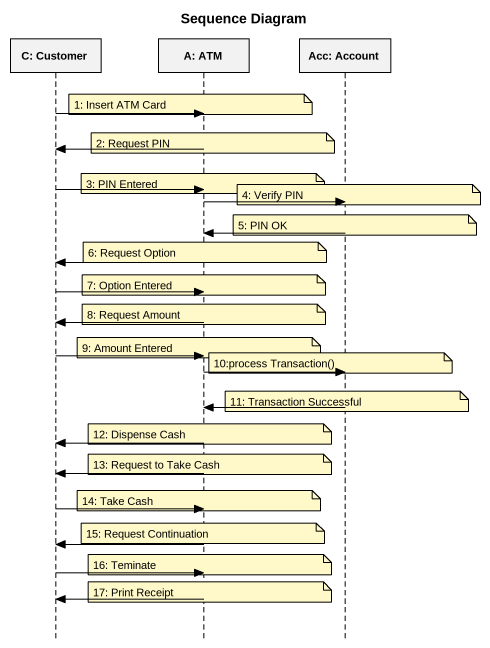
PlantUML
@startuml
title Sequence Diagram
hide footbox
participant "C: Customer" as C_Customer
participant "A: ATM" as A_ATM
participant "Acc: Account" as Acc_Account

note over A_ATM : 1: Insert ATM Card
C_Customer -> A_ATM
note over A_ATM : 2: Request PIN
A_ATM -> C_Customer
note over A_ATM : 3: PIN Entered
C_Customer -> A_ATM
note over Acc_Account : 4: Verify PIN
A_ATM -> Acc_Account
note over Acc_Account : 5: PIN OK
Acc_Account -> A_ATM
note over A_ATM : 6: Request Option
A_ATM -> C_Customer
note over A_ATM : 7: Option Entered
C_Customer -> A_ATM
note over A_ATM : 8: Request Amount
A_ATM -> C_Customer
note over A_ATM : 9: Amount Entered
C_Customer -> A_ATM
note over Acc_Account : 10:process Transaction()
A_ATM -> Acc_Account
note over Acc_Account : 11: Transaction Successful
Acc_Account -> A_ATM
note over A_ATM : 12: Dispense Cash
A_ATM -> C_Customer
note over A_ATM : 13: Request to Take Cash
A_ATM -> C_Customer
note over A_ATM : 14: Take Cash
C_Customer -> A_ATM
note over A_ATM : 15: Request Continuation
A_ATM -> C_Customer
note over A_ATM : 16: Teminate
C_Customer -> A_ATM
note over A_ATM : 17: Print Receipt
A_ATM -> C_Customer
@enduml
